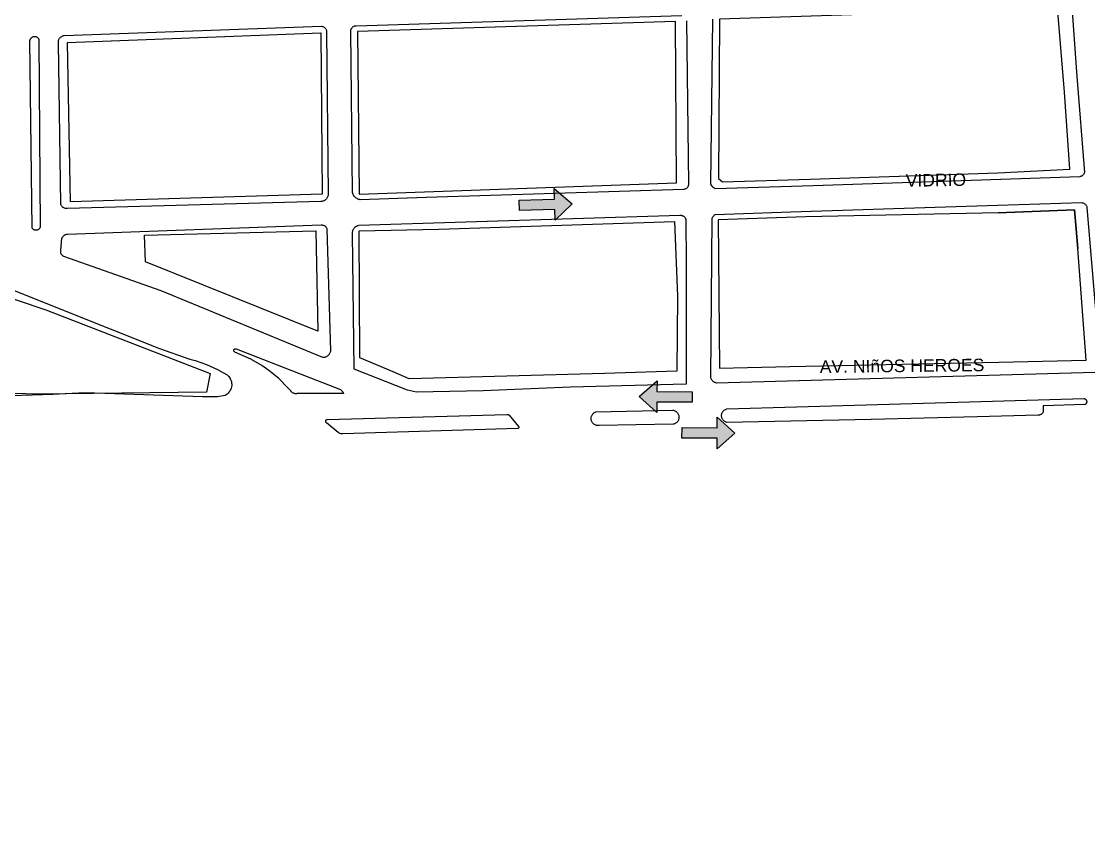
# Model space of a CAD drawing. Header units: metres. Extents: x 668617 to 675126, y 2286318 to 2293677.
# Drawn here: x 672760.7 to 673186.1, y 2290294.5 to 2290618.3 of the extents above; entities that cross this region are included whole.
import ezdxf

# ---------------------------------------------------------------- set-up
doc = ezdxf.new("R2010")
doc.units = ezdxf.units.M
doc.header["$MEASUREMENT"] = 0
for name, color, linetype in [('0_SENTIDO-VIAL', 30, 'Continuous'), ('DMTG-BANQUETA', 252, 'Continuous'), ('DMTG-CAMELLON', 252, 'Continuous'), ('DMTG-MANZANA', 253, 'Continuous'), ('DMTG-NOM-CALLES', 251, 'Continuous'), ('DMTG-TRAZA-BASE', 7, 'Continuous'), ('DMTG_SECCIONES_VIALES', 250, 'Continuous')]:
    doc.layers.add(name, color=color, linetype=linetype)
doc.styles.get("Standard").update_dxf_attribs({"font": 'arial.ttf'})

# ---------------------------------------------------------------- blocks, each defined once
blk = doc.blocks.new('traza_base_proyecto')
at = {"layer": '0_SENTIDO-VIAL'}
for points in [[(1402.36, -2104.24), (1416.4, -2103.82), (1416.27, -2099.61), (1423.48, -2105.72), (1416.65, -2112.25), (1416.53, -2108.03), (1402.49, -2108.45)], [(1471.25, -2184.84), (1457.21, -2184.73), (1457.17, -2188.95), (1450.2, -2182.57), (1457.28, -2176.3), (1457.24, -2180.52), (1471.29, -2180.63)], [(1467.21, -2194.87), (1481.25, -2194.99), (1481.29, -2190.77), (1488.26, -2197.15), (1481.19, -2203.41), (1481.22, -2199.2), (1467.17, -2199.09)]]:
    blk.add_hatch(color=256, dxfattribs=at).paths.add_polyline_path(points)
for points in [[(1402.36, -2104.24), (1416.4, -2103.82), (1416.27, -2099.61), (1423.48, -2105.72), (1416.65, -2112.25), (1416.53, -2108.03), (1402.49, -2108.45)], [(1471.25, -2184.84), (1457.21, -2184.73), (1457.17, -2188.95), (1450.2, -2182.57), (1457.28, -2176.3), (1457.24, -2180.52), (1471.29, -2180.63)], [(1467.21, -2194.87), (1481.25, -2194.99), (1481.29, -2190.77), (1488.26, -2197.15), (1481.19, -2203.41), (1481.22, -2199.2), (1467.17, -2199.09)]]:
    blk.add_lwpolyline(points, close=True, dxfattribs=at)
at = {"layer": 'DMTG-BANQUETA', "linetype": 'Continuous', "lineweight": 25}
for points in [[(1622.57, -2027.16, 0), (1624.58, -2055.01, 0), (1627.6, -2093.22, 0), (1627.55, -2093.42, 0), (1627.47, -2093.62, 0), (1627.38, -2093.82, 0), (1627.26, -2094, 0), (1627.13, -2094.17, 0), (1626.99, -2094.32, 0), (1626.87, -2094.43, 0), (1626.69, -2094.55, 0), (1626.52, -2094.67, 0), (1626.31, -2094.76, 0), (1626.12, -2094.83, 0), (1625.92, -2094.89, 0), (1625.73, -2094.92, 0), (1519.43, -2098.54, 0), (1480.37, -2099.79, 0), (1480.01, -2099.54, 0), (1479.69, -2099.26, 0), (1479.39, -2098.96, 0), (1479.31, -2098.86, 0), (1479.05, -2098.51, 0), (1478.83, -2098.15, 0), (1478.66, -2097.8, 0), (1479.5, -2032.12, 0)], [(1469, -2032.8, 0), (1469.77, -2097.73, 0), (1469.78, -2097.81, 0), (1469.77, -2098.02, 0), (1469.75, -2098.22, 0), (1469.71, -2098.43, 0), (1469.65, -2098.63, 0), (1469.57, -2098.82, 0), (1469.47, -2099, 0), (1469.35, -2099.17, 0), (1469.22, -2099.33, 0), (1469.08, -2099.46, 0), (1468.92, -2099.59, 0), (1468.75, -2099.71, 0), (1468.57, -2099.81, 0), (1468.38, -2099.89, 0), (1468.18, -2099.95, 0), (1467.97, -2099.99, 0), (1467.77, -2100.01, 0), (1365.23, -2103.16, 0), (1338.9, -2104.09, 0), (1338.77, -2104.07, 0), (1338.4, -2103.97, 0), (1338.04, -2103.83, 0), (1337.69, -2103.66, 0), (1337.37, -2103.45, 0), (1337.07, -2103.21, 0), (1336.79, -2102.95, 0), (1336.78, -2102.94, 0), (1336.53, -2102.65, 0), (1336.31, -2102.33, 0), (1336.12, -2102, 0), (1335.96, -2101.64, 0), (1335.84, -2101.28, 0), (1335.23, -2036.89, 0), (1335.23, -2036.83, 0), (1335.24, -2036.63, 0), (1335.27, -2036.43, 0), (1335.32, -2036.23, 0), (1335.39, -2036.04, 0), (1335.47, -2035.85, 0), (1335.58, -2035.68, 0), (1335.7, -2035.51, 0), (1335.84, -2035.36, 0), (1335.98, -2035.22, 0), (1336.15, -2035.1, 0), (1336.31, -2035, 0), (1336.5, -2034.91, 0), (1336.69, -2034.84, 0), (1336.89, -2034.79, 0), (1337.09, -2034.76, 0), (1337.29, -2034.75, 0), (1467.09, -2030.69, 0)], [(1173.75, -2129.38, 0), (1219.58, -2147.69, 0), (1258.9, -2163.38, 0), (1271.07, -2167.59, 0), (1273.2, -2168.16, 0), (1277.73, -2169.73, 0), (1282.09, -2171.74, 0), (1285.9, -2173.95, 0), (1286.2, -2174.22, 0), (1286.52, -2174.57, 0), (1286.83, -2174.95, 0), (1287.09, -2175.35, 0), (1287.31, -2175.79, 0), (1287.48, -2176.24, 0), (1287.61, -2176.7, 0), (1287.69, -2177.18, 0), (1287.73, -2177.66, 0), (1287.72, -2178.14, 0), (1287.66, -2178.62, 0), (1287.64, -2178.69, 0), (1287.53, -2179.16, 0), (1287.37, -2179.62, 0), (1287.17, -2180.06, 0), (1286.93, -2180.47, 0), (1286.64, -2180.86, 0), (1286.32, -2181.23, 0), (1285.97, -2181.55, 0), (1285.57, -2181.85, 0), (1285.17, -2182.1, 0), (1282.08, -2182.71, 0), (1276.06, -2182.64, 0), (1229.34, -2181.12, 0), (1216.37, -2181.76, 0), (1174.81, -2183.13, 0)], [(1631.71, -2172.99, 0), (1480.91, -2177.16, 0), (1480.65, -2177.09, 0), (1480.39, -2177, 0), (1480.14, -2176.89, 0), (1479.91, -2176.75, 0), (1479.69, -2176.59, 0), (1479.63, -2176.54, 0), (1479.43, -2176.35, 0), (1479.25, -2176.15, 0), (1479.1, -2175.93, 0), (1478.96, -2175.69, 0), (1478.85, -2175.44, 0), (1478.76, -2175.18, 0), (1478.71, -2174.96, 0), (1479.26, -2111.51, 0), (1479.38, -2111.23, 0), (1479.51, -2110.96, 0), (1479.66, -2110.73, 0), (1479.85, -2110.49, 0), (1480.06, -2110.28, 0), (1480.29, -2110.08, 0), (1480.48, -2109.94, 0), (1510.55, -2108.94, 0), (1576.34, -2106.82, 0), (1626.63, -2105.24, 0), (1626.87, -2105.3, 0), (1627.1, -2105.38, 0), (1627.32, -2105.48, 0), (1627.54, -2105.6, 0), (1627.74, -2105.74, 0), (1627.79, -2105.78, 0), (1627.97, -2105.95, 0), (1628.13, -2106.14, 0), (1628.27, -2106.33, 0), (1628.4, -2106.55, 0), (1628.51, -2106.77, 0), (1628.59, -2107, 0), (1628.63, -2107.18, 0), (1633.85, -2169.94, 0)]]:
    blk.add_polyline3d(points, dxfattribs=at)
for points in [[(1222.13, -2107.55, 0), (1221.91, -2107.58, 0), (1221.69, -2107.57, 0), (1221.46, -2107.55, 0), (1221.24, -2107.5, 0), (1221.02, -2107.44, 0), (1220.81, -2107.35, 0), (1220.63, -2107.24, 0), (1220.47, -2107.14, 0), (1220.29, -2107, 0), (1220.13, -2106.84, 0), (1219.99, -2106.67, 0), (1219.87, -2106.48, 0), (1219.76, -2106.28, 0), (1219.67, -2106.08, 0), (1219.61, -2105.86, 0), (1218.68, -2041.6, 0), (1218.66, -2041.42, 0), (1218.65, -2041.17, 0), (1218.67, -2040.91, 0), (1218.71, -2040.66, 0), (1218.78, -2040.42, 0), (1218.87, -2040.18, 0), (1218.98, -2039.95, 0), (1219.12, -2039.73, 0), (1219.27, -2039.53, 0), (1219.36, -2039.44, 0), (1219.54, -2039.26, 0), (1219.74, -2039.11, 0), (1219.96, -2038.97, 0), (1220.19, -2038.85, 0), (1220.42, -2038.76, 0), (1220.67, -2038.69, 0), (1220.92, -2038.65, 0), (1323.5, -2034.95, 0), (1323.65, -2034.96, 0), (1323.87, -2035.01, 0), (1324.08, -2035.08, 0), (1324.29, -2035.17, 0), (1324.48, -2035.28, 0), (1324.67, -2035.4, 0), (1324.84, -2035.55, 0), (1324.99, -2035.71, 0), (1325.1, -2035.84, 0), (1325.23, -2036.02, 0), (1325.33, -2036.22, 0), (1325.42, -2036.42, 0), (1325.49, -2036.64, 0), (1325.54, -2036.86, 0), (1325.56, -2037.08, 0), (1325.56, -2037.3, 0), (1326.21, -2101.84, 0), (1326.19, -2102.13, 0), (1326.14, -2102.42, 0), (1326.07, -2102.71, 0), (1325.96, -2102.98, 0), (1325.83, -2103.24, 0), (1325.68, -2103.49, 0), (1325.5, -2103.73, 0), (1325.3, -2103.94, 0), (1325.18, -2104.04, 0), (1324.95, -2104.22, 0), (1324.71, -2104.38, 0), (1324.44, -2104.52, 0), (1324.17, -2104.62, 0), (1323.89, -2104.7, 0), (1323.6, -2104.76, 0), (1323.31, -2104.78, 0), (1222.22, -2107.54, 0)], [(1324.38, -2167.02, 0), (1324.08, -2167.04, 0), (1259.59, -2140.4, 0), (1220.77, -2126.68, 0), (1220.59, -2126.6, 0), (1220.43, -2126.5, 0), (1220.27, -2126.39, 0), (1220.13, -2126.26, 0), (1220, -2126.12, 0), (1219.88, -2125.96, 0), (1219.78, -2125.8, 0), (1219.7, -2125.62, 0), (1219.63, -2125.44, 0), (1219.59, -2125.26, 0), (1219.56, -2125.06, 0), (1219.55, -2124.87, 0), (1219.56, -2124.68, 0), (1219.58, -2124.49, 0), (1219.63, -2124.3, 0), (1220.08, -2119.39, 0), (1220.09, -2119.38, 0), (1220.2, -2119.14, 0), (1220.36, -2118.92, 0), (1220.53, -2118.71, 0), (1220.71, -2118.52, 0), (1220.92, -2118.35, 0), (1221.14, -2118.2, 0), (1221.27, -2118.13, 0), (1221.51, -2118.02, 0), (1221.76, -2117.93, 0), (1222.02, -2117.86, 0), (1222.28, -2117.82, 0), (1323.42, -2114.14, 0), (1323.6, -2114.13, 0), (1323.81, -2114.15, 0), (1324.03, -2114.18, 0), (1324.24, -2114.24, 0), (1324.44, -2114.32, 0), (1324.63, -2114.41, 0), (1324.82, -2114.53, 0), (1324.84, -2114.55, 0), (1325.01, -2114.68, 0), (1325.17, -2114.83, 0), (1325.31, -2115, 0), (1325.43, -2115.17, 0), (1325.54, -2115.36, 0), (1325.63, -2115.56, 0), (1325.69, -2115.77, 0), (1327.08, -2164.32, 0), (1327.05, -2164.53, 0), (1326.98, -2164.83, 0), (1326.89, -2165.11, 0), (1326.76, -2165.38, 0), (1326.61, -2165.64, 0), (1326.44, -2165.88, 0), (1326.23, -2166.11, 0), (1326.02, -2166.31, 0), (1326.01, -2166.32, 0), (1325.77, -2166.5, 0), (1325.52, -2166.66, 0), (1325.25, -2166.79, 0), (1324.97, -2166.89, 0), (1324.68, -2166.97, 0)], [(1387.9, -2180.27, 0), (1361.44, -2180.83, 0), (1357.84, -2179.99, 0), (1336.58, -2171.6, 0), (1335.86, -2117.53, 0), (1335.86, -2117.23, 0), (1335.9, -2116.91, 0), (1335.97, -2116.59, 0), (1336.07, -2116.28, 0), (1336.19, -2115.98, 0), (1336.36, -2115.7, 0), (1336.54, -2115.43, 0), (1336.55, -2115.42, 0), (1336.76, -2115.17, 0), (1337, -2114.94, 0), (1337.25, -2114.74, 0), (1337.52, -2114.57, 0), (1337.82, -2114.42, 0), (1338.12, -2114.31, 0), (1338.43, -2114.22, 0), (1466.3, -2110.28, 0), (1466.42, -2110.27, 0), (1466.63, -2110.26, 0), (1466.85, -2110.28, 0), (1467.06, -2110.32, 0), (1467.27, -2110.38, 0), (1467.47, -2110.45, 0), (1467.65, -2110.55, 0), (1467.84, -2110.66, 0), (1468.01, -2110.8, 0), (1468.16, -2110.94, 0), (1468.19, -2110.97, 0), (1468.33, -2111.14, 0), (1468.45, -2111.31, 0), (1468.55, -2111.5, 0), (1468.63, -2111.7, 0), (1468.69, -2111.9, 0), (1468.74, -2112.11, 0), (1468.76, -2112.33, 0), (1468.76, -2112.54, 0), (1468.88, -2128.49, 0), (1468.88, -2177.64, 0), (1422.83, -2178.87, 0)]]:
    blk.add_polyline3d(points, close=True, dxfattribs=at)
at = {"layer": 'DMTG-CAMELLON', "linetype": 'Continuous', "lineweight": 25}
for points in [[(1209.68, -2116.26, 0), (1209.67, -2116.26, 0), (1209.5, -2116.25, 0), (1209.31, -2116.22, 0), (1209.15, -2116.18, 0), (1208.99, -2116.11, 0), (1208.83, -2116.04, 0), (1208.68, -2115.94, 0), (1208.54, -2115.84, 0), (1208.41, -2115.72, 0), (1208.29, -2115.58, 0), (1208.19, -2115.44, 0), (1207.31, -2040.69, 0), (1207.32, -2040.61, 0), (1207.35, -2040.43, 0), (1207.4, -2040.26, 0), (1207.47, -2040.09, 0), (1207.55, -2039.93, 0), (1207.65, -2039.78, 0), (1207.76, -2039.64, 0), (1207.89, -2039.51, 0), (1208.03, -2039.39, 0), (1208.18, -2039.29, 0), (1208.34, -2039.2, 0), (1208.5, -2039.13, 0), (1208.68, -2039.07, 0), (1208.85, -2039.04, 0), (1209.03, -2039.02, 0), (1209.21, -2039.01, 0), (1209.26, -2039.02, 0), (1209.44, -2039.04, 0), (1209.62, -2039.07, 0), (1209.79, -2039.13, 0), (1209.96, -2039.2, 0), (1210.12, -2039.29, 0), (1210.27, -2039.39, 0), (1210.41, -2039.51, 0), (1210.53, -2039.64, 0), (1210.65, -2039.78, 0), (1210.74, -2039.93, 0), (1210.83, -2040.09, 0), (1210.9, -2040.26, 0), (1211.37, -2115.11, 0), (1211.35, -2115.16, 0), (1211.28, -2115.32, 0), (1211.18, -2115.47, 0), (1211.08, -2115.61, 0), (1210.96, -2115.74, 0), (1210.83, -2115.86, 0), (1210.68, -2115.96, 0), (1210.53, -2116.05, 0), (1210.37, -2116.13, 0), (1210.2, -2116.19, 0), (1210.03, -2116.23, 0), (1209.86, -2116.25, 0)], [(1331.99, -2180.63, 0), (1332.24, -2181.4, 0), (1313.72, -2181.37, 0), (1313.51, -2181.41, 0), (1313.29, -2181.42, 0), (1313.06, -2181.42, 0), (1312.84, -2181.39, 0), (1312.63, -2181.34, 0), (1312.42, -2181.27, 0), (1312.22, -2181.19, 0), (1312.17, -2181.16, 0), (1311.98, -2181.05, 0), (1311.8, -2180.92, 0), (1311.64, -2180.77, 0), (1311.49, -2180.61, 0), (1311.36, -2180.43, 0), (1310.03, -2178.91, 0), (1306.47, -2175.33, 0), (1302.57, -2172.12, 0), (1299.72, -2170.15, 0), (1295.35, -2167.62, 0), (1288.95, -2164.8, 0), (1288.92, -2164.78, 0), (1288.87, -2164.74, 0), (1288.81, -2164.7, 0), (1288.77, -2164.65, 0), (1288.72, -2164.6, 0), (1288.69, -2164.54, 0), (1288.65, -2164.48, 0), (1288.63, -2164.41, 0), (1288.61, -2164.35, 0), (1288.6, -2164.28, 0), (1288.59, -2164.21, 0), (1288.59, -2164.14, 0), (1288.6, -2164.08, 0), (1288.61, -2164.01, 0), (1288.63, -2163.95, 0), (1288.65, -2163.88, 0), (1288.69, -2163.83, 0), (1288.73, -2163.77, 0), (1288.77, -2163.72, 0), (1288.82, -2163.67, 0), (1288.87, -2163.63, 0), (1288.93, -2163.59, 0), (1288.99, -2163.56, 0), (1289.05, -2163.53, 0), (1289.12, -2163.51, 0), (1289.19, -2163.5, 0), (1289.25, -2163.49, 0), (1289.32, -2163.49, 0), (1289.39, -2163.5, 0), (1289.46, -2163.51, 0), (1314.33, -2173.28, 0), (1331.15, -2179.73, 0)], [(1609.66, -2189.92, 0), (1609.48, -2189.94, 0), (1609.3, -2189.94, 0), (1609.13, -2189.92, 0), (1584.88, -2190.61, 0), (1542.55, -2191.64, 0), (1484.98, -2192.84, 0), (1484.76, -2192.77, 0), (1484.51, -2192.65, 0), (1484.27, -2192.52, 0), (1484.05, -2192.36, 0), (1483.84, -2192.17, 0), (1483.66, -2191.97, 0), (1483.49, -2191.76, 0), (1483.34, -2191.52, 0), (1483.22, -2191.28, 0), (1483.12, -2191.02, 0), (1483.05, -2190.76, 0), (1483.01, -2190.49, 0), (1482.99, -2190.21, 0), (1482.99, -2190.11, 0), (1483.01, -2189.84, 0), (1483.05, -2189.57, 0), (1483.13, -2189.3, 0), (1483.22, -2189.05, 0), (1483.35, -2188.8, 0), (1483.49, -2188.57, 0), (1483.66, -2188.35, 0), (1483.85, -2188.15, 0), (1484.05, -2187.97, 0), (1484.28, -2187.81, 0), (1484.51, -2187.67, 0), (1484.76, -2187.56, 0), (1485.02, -2187.47, 0), (1540.56, -2185.9, 0), (1627.46, -2183.33, 0), (1627.55, -2183.36, 0), (1627.68, -2183.39, 0), (1627.79, -2183.44, 0), (1627.91, -2183.51, 0), (1628.01, -2183.58, 0), (1628.11, -2183.66, 0), (1628.2, -2183.75, 0), (1628.27, -2183.85, 0), (1628.35, -2183.96, 0), (1628.41, -2184.07, 0), (1628.46, -2184.19, 0), (1628.49, -2184.32, 0), (1628.52, -2184.44, 0), (1628.53, -2184.57, 0), (1628.53, -2184.63, 0), (1628.52, -2184.76, 0), (1628.5, -2184.88, 0), (1628.47, -2185.01, 0), (1628.43, -2185.13, 0), (1628.37, -2185.24, 0), (1628.31, -2185.35, 0), (1628.23, -2185.46, 0), (1628.14, -2185.55, 0), (1628.05, -2185.64, 0), (1627.94, -2185.71, 0), (1627.83, -2185.78, 0), (1611.21, -2186.26, 0), (1611.16, -2188.56, 0), (1611.13, -2188.67, 0), (1611.07, -2188.83, 0), (1610.99, -2188.99, 0), (1610.9, -2189.15, 0), (1610.79, -2189.29, 0), (1610.67, -2189.42, 0), (1610.53, -2189.54, 0), (1610.48, -2189.58, 0), (1610.33, -2189.68, 0), (1610.17, -2189.77, 0), (1610.01, -2189.84, 0), (1609.84, -2189.89, 0)], [(1331.95, -2197.36, 0), (1331.68, -2197.37, 0), (1331.42, -2197.35, 0), (1331.15, -2197.31, 0), (1330.9, -2197.24, 0), (1330.84, -2197.23, 0), (1330.6, -2197.13, 0), (1330.36, -2197.01, 0), (1330.14, -2196.86, 0), (1325.55, -2193.06, 0), (1325.48, -2193.01, 0), (1325.43, -2192.96, 0), (1325.37, -2192.91, 0), (1325.33, -2192.85, 0), (1325.29, -2192.79, 0), (1325.25, -2192.72, 0), (1325.22, -2192.65, 0), (1325.2, -2192.58, 0), (1325.19, -2192.5, 0), (1325.18, -2192.43, 0), (1325.19, -2192.35, 0), (1325.19, -2192.28, 0), (1325.21, -2192.2, 0), (1325.23, -2192.13, 0), (1325.26, -2192.06, 0), (1325.3, -2191.99, 0), (1325.34, -2191.93, 0), (1325.39, -2191.87, 0), (1325.45, -2191.82, 0), (1325.51, -2191.78, 0), (1325.57, -2191.73, 0), (1325.64, -2191.7, 0), (1325.71, -2191.67, 0), (1325.78, -2191.65, 0), (1325.85, -2191.64, 0), (1397.45, -2189.65, 0), (1397.48, -2189.65, 0), (1397.64, -2189.67, 0), (1397.78, -2189.7, 0), (1397.93, -2189.75, 0), (1398.02, -2189.79, 0), (1398.15, -2189.86, 0), (1398.27, -2189.94, 0), (1402.07, -2194.55, 0), (1402.1, -2194.57, 0), (1402.13, -2194.61, 0), (1402.15, -2194.65, 0), (1402.16, -2194.69, 0), (1402.18, -2194.73, 0), (1402.18, -2194.77, 0), (1402.19, -2194.81, 0), (1402.19, -2194.86, 0), (1402.18, -2194.9, 0), (1402.18, -2194.94, 0), (1402.16, -2194.98, 0), (1402.15, -2195.03, 0), (1402.13, -2195.06, 0), (1402.11, -2195.08, 0), (1402.09, -2195.12, 0), (1402.06, -2195.15, 0), (1402.03, -2195.18, 0), (1401.98, -2195.21, 0), (1401.95, -2195.23, 0), (1401.9, -2195.25, 0), (1401.87, -2195.26, 0), (1401.83, -2195.27, 0), (1401.79, -2195.28, 0), (1331.99, -2197.35, 0)], [(1433.94, -2194.15, 0), (1433.66, -2194.15, 0), (1433.39, -2194.12, 0), (1433.12, -2194.06, 0), (1432.85, -2193.98, 0), (1432.6, -2193.88, 0), (1432.35, -2193.75, 0), (1432.12, -2193.59, 0), (1431.91, -2193.41, 0), (1431.72, -2193.22, 0), (1431.54, -2193, 0), (1431.39, -2192.77, 0), (1431.26, -2192.53, 0), (1431.15, -2192.27, 0), (1431.06, -2192.01, 0), (1431.02, -2191.74, 0), (1430.99, -2191.46, 0), (1430.99, -2191.25, 0), (1431.01, -2190.97, 0), (1431.06, -2190.7, 0), (1431.14, -2190.43, 0), (1431.23, -2190.18, 0), (1431.36, -2189.93, 0), (1431.51, -2189.7, 0), (1431.69, -2189.48, 0), (1431.88, -2189.28, 0), (1432.09, -2189.1, 0), (1432.31, -2188.94, 0), (1432.56, -2188.81, 0), (1432.81, -2188.7, 0), (1463.58, -2187.94, 0), (1463.85, -2188, 0), (1464.12, -2188.08, 0), (1464.37, -2188.19, 0), (1464.63, -2188.32, 0), (1464.86, -2188.48, 0), (1465.08, -2188.66, 0), (1465.28, -2188.86, 0), (1465.45, -2189.08, 0), (1465.61, -2189.31, 0), (1465.73, -2189.56, 0), (1465.85, -2189.82, 0), (1465.93, -2190.09, 0), (1465.98, -2190.36, 0), (1466.01, -2190.64, 0), (1466.01, -2190.92, 0), (1465.99, -2191.12, 0), (1465.94, -2191.4, 0), (1465.87, -2191.67, 0), (1465.77, -2191.93, 0), (1465.64, -2192.18, 0), (1465.49, -2192.42, 0), (1465.31, -2192.64, 0), (1465.12, -2192.84, 0), (1464.91, -2193.02, 0), (1464.68, -2193.19, 0), (1464.44, -2193.32, 0), (1464.18, -2193.44, 0), (1463.91, -2193.53, 0), (1463.64, -2193.59, 0), (1434.19, -2194.13, 0)]]:
    blk.add_polyline3d(points, close=True, dxfattribs=at)
at = {"layer": 'DMTG-MANZANA', "linetype": 'Continuous', "lineweight": 25}
for points in [[(1604, -2028.19, 0), (1482.12, -2032.12, 0), (1481.79, -2095.62, 0), (1483.31, -2096.98, 0), (1518.28, -2095.89, 0), (1593.08, -2093.44, 0), (1621.86, -2091.88, 0), (1619.62, -2061.16, 0), (1616.84, -2027.51, 0)], [(1604, -2028.19, 0), (1482.12, -2032.12, 0), (1481.79, -2095.62, 0), (1483.31, -2096.98, 0), (1518.28, -2095.89, 0), (1593.08, -2093.44, 0), (1621.86, -2091.88, 0), (1619.62, -2061.16, 0), (1616.84, -2027.51, 0)], [(1464.99, -2097.37, 0), (1464.65, -2033.02, 0), (1337.8, -2037.05, 0), (1338.47, -2101.83, 0)], [(1464.99, -2097.37, 0), (1464.65, -2033.02, 0), (1337.8, -2037.05, 0), (1338.47, -2101.83, 0)], [(1323.22, -2037.58, 0), (1323.82, -2101.86, 0), (1223.41, -2104.98, 0), (1222.29, -2041.47, 0)], [(1323.22, -2037.58, 0), (1323.82, -2101.86, 0), (1223.41, -2104.98, 0), (1222.29, -2041.47, 0)], [(1092.76, -2102.71, 0), (1169.05, -2132.91, 0), (1213.67, -2148.04, 0), (1279.14, -2173.41, 0), (1277.66, -2180.76, 0), (1210.09, -2181.63, 0), (1169.14, -2180.36, 0), (1086.08, -2182.64, 0), (1086.36, -2159.24, 0), (1086.08, -2119.62, 0), (1086.42, -2100, 0), (1092.44, -2102.55, 0)], [(1092.76, -2102.71, 0), (1169.05, -2132.91, 0), (1213.67, -2148.04, 0), (1279.14, -2173.41, 0), (1277.66, -2180.76, 0), (1210.09, -2181.63, 0), (1169.14, -2180.36, 0), (1086.08, -2182.64, 0), (1086.36, -2159.24, 0), (1086.08, -2119.62, 0), (1086.42, -2100, 0), (1092.44, -2102.55, 0)], [(1593.53, -2168.9, 0), (1628.3, -2168.11, 0), (1624.95, -2123.6, 0), (1623.66, -2108.1, 0), (1593.28, -2109.38, 0), (1516.56, -2110.87, 0), (1481.62, -2112.15, 0), (1482.22, -2171.28, 0), (1510.15, -2170.57, 0)], [(1593.53, -2168.9, 0), (1628.3, -2168.11, 0), (1624.95, -2123.6, 0), (1623.66, -2108.1, 0), (1593.28, -2109.38, 0), (1516.56, -2110.87, 0), (1481.62, -2112.15, 0), (1482.22, -2171.28, 0), (1510.15, -2170.57, 0)], [(1370.26, -2115.83, 0), (1464.16, -2112.84, 0), (1465.36, -2142.58, 0), (1465.12, -2172.5, 0), (1436.38, -2173.3, 0), (1358.44, -2175.49, 0), (1352.13, -2172.65, 0), (1338.78, -2167.18, 0), (1338.53, -2116.46, 0)], [(1370.26, -2115.83, 0), (1464.16, -2112.84, 0), (1465.36, -2142.58, 0), (1465.12, -2172.5, 0), (1436.38, -2173.3, 0), (1358.44, -2175.49, 0), (1352.13, -2172.65, 0), (1338.78, -2167.18, 0), (1338.53, -2116.46, 0)], [(1321.26, -2116.5, 0), (1322.01, -2156.44, 0), (1253.38, -2128.8, 0), (1253.02, -2118.27, 0)], [(1321.26, -2116.5, 0), (1322.01, -2156.44, 0), (1253.38, -2128.8, 0), (1253.02, -2118.27, 0)]]:
    blk.add_polyline3d(points, close=True, dxfattribs=at)
for points in [[(1593.28, -2109.38, 0), (1623.66, -2108.1, 0), (1624.95, -2123.6, 0)], [(1213.67, -2148.04, 0), (1279.14, -2173.41, 0), (1277.66, -2180.76, 0), (1210.09, -2181.63, 0), (1169.14, -2180.36, 0)]]:
    blk.add_polyline3d(points, dxfattribs=at)
at = {"layer": 'DMTG-NOM-CALLES'}
for s, rotation, p in [('VIDRIO', 0.9983, (1556.44, -2098.97)), ('AV. NIñOS HEROES', 0.6397, (1522.15, -2173.17))]:
    blk.add_text(s, height=5, rotation=rotation, dxfattribs=at).set_placement(p)

msp = doc.modelspace()

# ---------------------------------------------------------------- linework, layer by layer
at = {"layer": 'DMTG_SECCIONES_VIALES', "color": 6}
msp.add_circle((673067.74788, 2291619.20218), 2058.07959, dxfattribs=at)

# ---------------------------------------------------------------- block references
at = {"layer": 'DMTG-TRAZA-BASE'}
msp.add_blockref('traza_base_proyecto', (671556.78644, 2292651.27973), dxfattribs=at)

doc.saveas('drawing.dxf')
